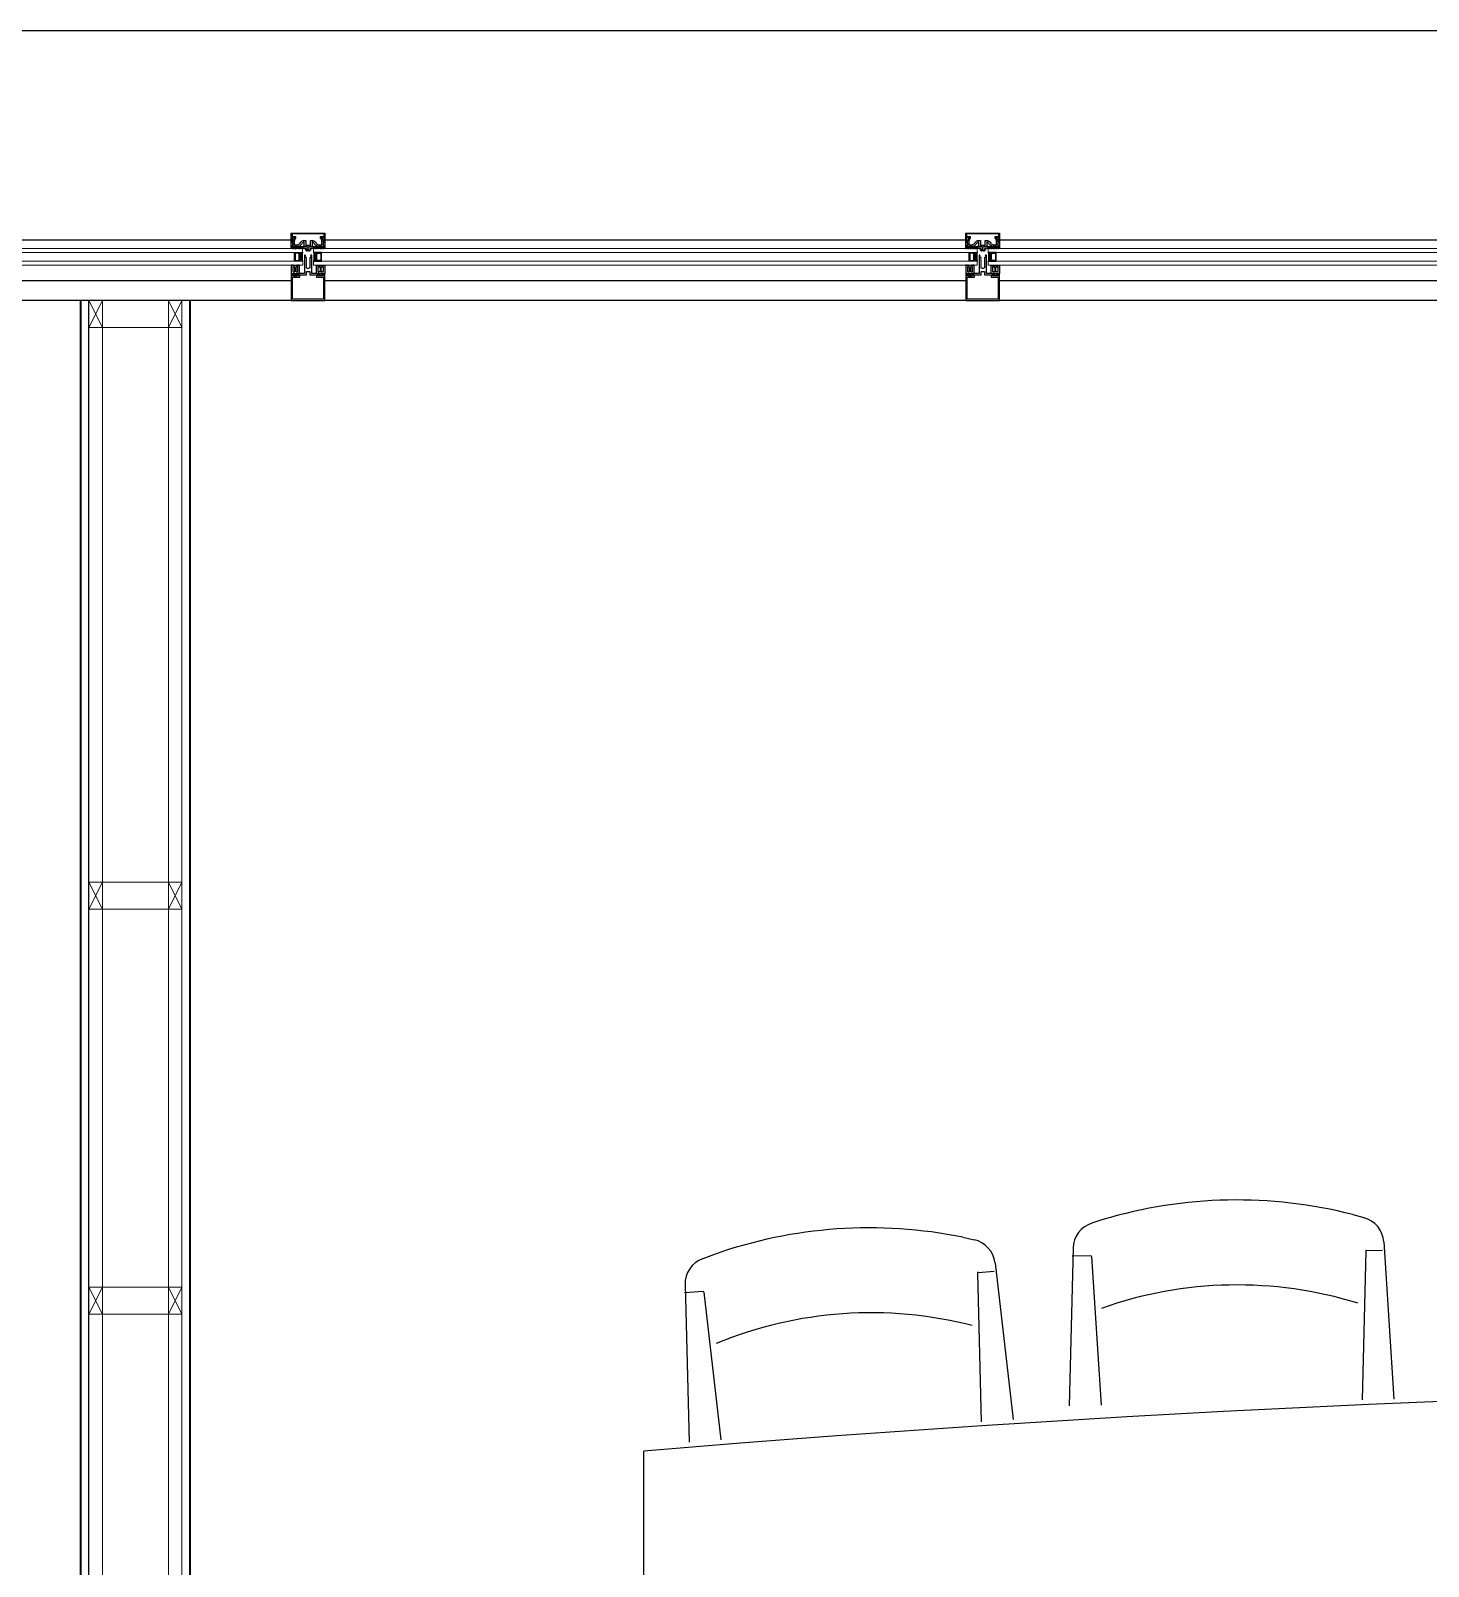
# Model space of a CAD drawing. Header units: centimetres. Extents: x 681015 to 688218, y 3995806 to 4004619.
# Drawn here: x 684485.4 to 684692.6, y 4003220.1 to 4003447.7 of the extents above; entities that cross this region are included whole.
import ezdxf

# ---------------------------------------------------------------- set-up
doc = ezdxf.new("R2010")
doc.units = ezdxf.units.CM
doc.header["$LTSCALE"] = 100
doc.header["$MEASUREMENT"] = 0
doc.linetypes.add('DUZ', pattern=[500, 500])
doc.layers.get('0').update_dxf_attribs({"linetype": 'DUZ'})
for name, color, linetype in [('A-TEFRİŞ 2', 35, 'Continuous'), ('ALM', 113, 'Continuous'), ('DUV', 4, 'Continuous'), ('GOR1', 9, 'Continuous'), ('TARAMA', 54, 'Continuous')]:
    doc.layers.add(name, color=color, linetype=linetype)
for name, color, linetype, lineweight in [('CAM', 151, 'Continuous', 15), ('no3_alçıpan kesit', 14, 'Continuous', 20), ('no3_kutu profil gorunus', 8, 'Continuous', 0), ('no3_kutuprofil kesit', 74, 'Continuous', 18)]:
    doc.layers.add(name, color=color, linetype=linetype, lineweight=lineweight)

# ---------------------------------------------------------------- blocks, each defined once
blk = doc.blocks.new('A$C5FE96F92')
at = {"layer": 'TARAMA'}
h = blk.add_hatch(dxfattribs=at)
h.set_pattern_fill('DOTS', color=4, scale=0.2, style=0)
h.set_pattern_definition([(0, (790.05817, 737.7273), (0.15875, 0.3175), [0, -0.3175])])
edge = h.paths.add_edge_path()
edge.add_line((13, 6.1), (10.8, 4))
edge.add_line((10.8, 4), (2.1, 4))
edge.add_line((2.1, 4), (0, 6.1))
edge.add_line((0, 6.1), (0, 0))
edge.add_arc((6.5, -29.7), 30.4, 77.6638, 102.3361, ccw=False)
edge.add_line((13, 0), (13, 6.1))
at = {"layer": 'TARAMA', "color": 0}
blk.add_lwpolyline([(13, 12.1), (6.9, 12.1), (6.9, 11.1), (12, 11.1), (12, 6.5), (10.4, 5), (2.5, 5), (1, 6.5), (1, 11.1), (6.5, 11.1), (6.5, 12.1), (0, 12.1), (0, 6.1), (2.1, 4), (10.8, 4), (13, 6.1)], close=True, dxfattribs=at)
blk.add_lwpolyline([(13, 6.1), (10.8, 4), (2.1, 4), (0, 6.1), (0, 0, -0.108071), (13, 0)], format="xyb", close=True, dxfattribs=at)
blk = doc.blocks.new('A$C195C4F4A')
at = {"color": 0}
for points in [[(0, 15.4), (0.8, 15.4, -0.275602), (0.9, 15.3, -0.004194), (0.9, 15.3), (1.5, 14.5, 0.280116), (1.7, 14.4), (2.3, 14.4, 0.708972), (2.3, 14.6), (1.7, 15.1, -0.796856), (1.8, 15.4), (2.1, 15.4, -0.115115), (2.3, 15.3), (3.4, 14.5, 0.22004), (3.9, 14.4), (4, 14.4, 0.817314), (4.1, 14.7), (3.2, 15.1, -0.557577), (3.3, 15.4), (3.9, 15.4, -0.094678), (4.2, 15.3), (5.6, 14.9, 0.12718), (5.8, 14.9), (6.6, 14.9, 0.12718), (6.8, 14.9), (8.2, 15.3, -0.094678), (8.5, 15.4), (9.1, 15.4, -0.557577), (9.2, 15.1), (8.3, 14.7, 0.817314), (8.4, 14.4), (8.5, 14.4, 0.22004), (9, 14.5), (10.1, 15.3, -0.115115), (10.3, 15.4), (10.6, 15.4, -0.796856), (10.7, 15.1), (10.1, 14.6, 0.708972), (10.1, 14.4), (10.7, 14.4, 0.280116), (10.9, 14.5), (11.5, 15.3, -0.28012), (11.6, 15.4), (12.4, 15.4), (12.4, 3.4), (11.6, 3.4), (9.4, 3.8, 0.414214), (9.2, 3.6), (9.2, 2.1, 0.488737), (9.4, 2), (10.6, 2.3, -0.590166), (10.8, 2.1), (10.4, 1.5), (7.9, 0, -0.078055), (7.8, 0), (4.6, 0, -0.078055), (4.5, 0), (2, 1.5), (1.6, 2.1, -0.590166), (1.7, 2.3), (2.9, 2, 0.488737), (3.2, 2.1), (3.2, 3.6, 0.414214), (3, 3.8), (0.8, 3.4), (0, 3.4)], [(2.5, 6.6), (2.5, 12, -0.414214), (3.5, 13), (4.5, 13, -0.414214), (5.5, 12), (5.5, 6.6, -0.414214), (4.5, 5.6), (3.5, 5.6, -0.414214)], [(4.2, 2.7), (4.2, 1.6, 0.414214), (4.7, 1.1), (7.7, 1.1, 0.414214), (8.2, 1.6), (8.2, 2.7, 0.414214), (7.7, 3.2), (4.7, 3.2, 0.414214)], [(6.8, 6.6), (6.8, 12, -0.414214), (7.8, 13), (8.8, 13, -0.414214), (9.8, 12), (9.8, 6.6, -0.414214), (8.8, 5.6), (7.8, 5.6, -0.414214)]]:
    blk.add_lwpolyline(points, format="xyb", close=True, dxfattribs=at)

msp = doc.modelspace()

# ---------------------------------------------------------------- linework, layer by layer
for points in [[(684526.68, 4003415.69, 0.253164), (684526.68, 4003415.69, -0.253164), (684526.76, 4003415.74), (684528.89, 4003415.74, -0.211017), (684528.91, 4003415.73, 0.38663), (684529.03, 4003415.72, -0.70801), (684529.04, 4003415.72), (684529.04, 4003415.44), (684528.99, 4003415.44), (684528.85, 4003415.54, 0.216707), (684528.77, 4003415.54, 0.471691), (684528.75, 4003415.51), (684528.88, 4003415.39, -0.340332), (684528.86, 4003415.36, -0.372354), (684528.85, 4003415.36), (684528.6, 4003415.54, 0.216707), (684528.52, 4003415.54, 0.471691), (684528.51, 4003415.51), (684528.63, 4003415.39, -0.340332), (684528.61, 4003415.36, -0.372354), (684528.6, 4003415.36), (684528.35, 4003415.54, 0.216707), (684528.27, 4003415.54, 0.471691), (684528.26, 4003415.52), (684528.38, 4003415.39, -0.340332), (684528.37, 4003415.36, -0.372354), (684528.35, 4003415.36), (684528.11, 4003415.54, 0.216707), (684528.03, 4003415.54, 0.471691), (684528.01, 4003415.52), (684528.13, 4003415.39, -0.340332), (684528.12, 4003415.36, -0.372354), (684528.11, 4003415.36), (684527.86, 4003415.54, 0.216707), (684527.78, 4003415.55, 0.471691), (684527.77, 4003415.52), (684527.89, 4003415.39, -0.340332), (684527.87, 4003415.36, -0.372354), (684527.86, 4003415.36), (684527.61, 4003415.54, 0.216707), (684527.53, 4003415.55, 0.471691), (684527.52, 4003415.52), (684527.64, 4003415.39, -0.340332), (684527.63, 4003415.36, -0.372354), (684527.61, 4003415.36), (684527.37, 4003415.54, 0.216707), (684527.28, 4003415.55, 0.471691), (684527.27, 4003415.52), (684527.27, 4003415.44), (684526.79, 4003415.44), (684526.79, 4003415.22), (684526.95, 4003415.29), (684526.93, 4003415.22), (684526.74, 4003415.04, -0.076659), (684526.73, 4003415.04), (684526.69, 4003415.04, -0.414214), (684526.67, 4003415.06), (684526.57, 4003415.41, 0.349501), (684526.57, 4003415.41, 0.796268), (684526.51, 4003415.41), (684526.41, 4003415.06, -0.414214), (684526.39, 4003415.04), (684526.35, 4003415.04, -0.076659), (684526.34, 4003415.04), (684526.15, 4003415.22), (684526.12, 4003415.29), (684526.29, 4003415.22), (684526.29, 4003415.44), (684525.81, 4003415.44), (684525.81, 4003415.52, 0.471691), (684525.8, 4003415.55, 0.216707), (684525.71, 4003415.54), (684525.47, 4003415.36, -0.372354), (684525.45, 4003415.36, -0.340332), (684525.44, 4003415.39), (684525.56, 4003415.52, 0.471691), (684525.55, 4003415.55, 0.216707), (684525.47, 4003415.54), (684525.22, 4003415.36, -0.372354), (684525.21, 4003415.36, -0.340332), (684525.19, 4003415.39), (684525.31, 4003415.52, 0.471691), (684525.3, 4003415.55, 0.216707), (684525.22, 4003415.54), (684524.97, 4003415.36, -0.372354), (684524.96, 4003415.36, -0.340332), (684524.95, 4003415.39), (684525.07, 4003415.52, 0.471691), (684525.05, 4003415.54, 0.216707), (684524.97, 4003415.54), (684524.73, 4003415.36, -0.372354), (684524.71, 4003415.36, -0.340332), (684524.7, 4003415.39), (684524.82, 4003415.52, 0.471691), (684524.81, 4003415.54, 0.216707), (684524.72, 4003415.54), (684524.48, 4003415.36, -0.372354), (684524.47, 4003415.36, -0.340332), (684524.45, 4003415.39), (684524.57, 4003415.51, 0.471691), (684524.56, 4003415.54, 0.216707), (684524.48, 4003415.54), (684524.23, 4003415.36, -0.372354), (684524.22, 4003415.36, -0.340332), (684524.2, 4003415.39), (684524.32, 4003415.51, 0.471691), (684524.31, 4003415.54, 0.216707), (684524.23, 4003415.54), (684524.09, 4003415.44), (684524.04, 4003415.44), (684524.04, 4003415.72, -0.70801), (684524.05, 4003415.72, 0.38663), (684524.17, 4003415.73, -0.211017), (684524.19, 4003415.74), (684526.32, 4003415.74, -0.253164), (684526.4, 4003415.69, 0.541002)], [(684626.68, 4003415.69, 0.253164), (684626.68, 4003415.69, -0.253164), (684626.76, 4003415.74), (684628.89, 4003415.74, -0.211017), (684628.91, 4003415.73, 0.38663), (684629.03, 4003415.72, -0.70801), (684629.04, 4003415.72), (684629.04, 4003415.44), (684628.99, 4003415.44), (684628.85, 4003415.54, 0.216707), (684628.77, 4003415.54, 0.471691), (684628.75, 4003415.51), (684628.88, 4003415.39, -0.340332), (684628.86, 4003415.36, -0.372354), (684628.85, 4003415.36), (684628.6, 4003415.54, 0.216707), (684628.52, 4003415.54, 0.471691), (684628.51, 4003415.51), (684628.63, 4003415.39, -0.340332), (684628.61, 4003415.36, -0.372354), (684628.6, 4003415.36), (684628.35, 4003415.54, 0.216707), (684628.27, 4003415.54, 0.471691), (684628.26, 4003415.52), (684628.38, 4003415.39, -0.340332), (684628.37, 4003415.36, -0.372354), (684628.35, 4003415.36), (684628.11, 4003415.54, 0.216707), (684628.03, 4003415.54, 0.471691), (684628.01, 4003415.52), (684628.13, 4003415.39, -0.340332), (684628.12, 4003415.36, -0.372354), (684628.11, 4003415.36), (684627.86, 4003415.54, 0.216707), (684627.78, 4003415.55, 0.471691), (684627.77, 4003415.52), (684627.89, 4003415.39, -0.340332), (684627.87, 4003415.36, -0.372354), (684627.86, 4003415.36), (684627.61, 4003415.54, 0.216707), (684627.53, 4003415.55, 0.471691), (684627.52, 4003415.52), (684627.64, 4003415.39, -0.340332), (684627.62, 4003415.36, -0.372354), (684627.61, 4003415.36), (684627.37, 4003415.54, 0.216707), (684627.28, 4003415.55, 0.471691), (684627.27, 4003415.52), (684627.27, 4003415.44), (684626.79, 4003415.44), (684626.79, 4003415.22), (684626.95, 4003415.29), (684626.93, 4003415.22), (684626.74, 4003415.04, -0.076659), (684626.73, 4003415.04), (684626.69, 4003415.04, -0.414214), (684626.67, 4003415.06), (684626.57, 4003415.41, 0.349501), (684626.57, 4003415.41, 0.796268), (684626.51, 4003415.41), (684626.41, 4003415.06, -0.414214), (684626.39, 4003415.04), (684626.35, 4003415.04, -0.076659), (684626.34, 4003415.04), (684626.15, 4003415.22), (684626.12, 4003415.29), (684626.29, 4003415.22), (684626.29, 4003415.44), (684625.81, 4003415.44), (684625.81, 4003415.52, 0.471691), (684625.8, 4003415.55, 0.216707), (684625.71, 4003415.54), (684625.47, 4003415.36, -0.372354), (684625.45, 4003415.36, -0.340332), (684625.44, 4003415.39), (684625.56, 4003415.52, 0.471691), (684625.55, 4003415.55, 0.216707), (684625.47, 4003415.54), (684625.22, 4003415.36, -0.372354), (684625.21, 4003415.36, -0.340332), (684625.19, 4003415.39), (684625.31, 4003415.52, 0.471691), (684625.3, 4003415.55, 0.216707), (684625.22, 4003415.54), (684624.97, 4003415.36, -0.372354), (684624.96, 4003415.36, -0.340332), (684624.95, 4003415.39), (684625.07, 4003415.52, 0.471691), (684625.05, 4003415.54, 0.216707), (684624.97, 4003415.54), (684624.73, 4003415.36, -0.372354), (684624.71, 4003415.36, -0.340332), (684624.7, 4003415.39), (684624.82, 4003415.52, 0.471691), (684624.81, 4003415.54, 0.216707), (684624.72, 4003415.54), (684624.48, 4003415.36, -0.372354), (684624.47, 4003415.36, -0.340332), (684624.45, 4003415.39), (684624.57, 4003415.51, 0.471691), (684624.56, 4003415.54, 0.216707), (684624.48, 4003415.54), (684624.23, 4003415.36, -0.372354), (684624.22, 4003415.36, -0.340332), (684624.2, 4003415.39), (684624.32, 4003415.51, 0.471691), (684624.31, 4003415.54, 0.216707), (684624.23, 4003415.54), (684624.09, 4003415.44), (684624.04, 4003415.44), (684624.04, 4003415.72, -0.70801), (684624.05, 4003415.72, 0.38663), (684624.17, 4003415.73, -0.211017), (684624.19, 4003415.74), (684626.32, 4003415.74, -0.253164), (684626.4, 4003415.69, 0.541002)]]:
    msp.add_lwpolyline(points, format="xyb", close=True)
for points in [[(684526.19, 4003415.94), (684526.89, 4003415.94), (684526.89, 4003416.63), (684527.27, 4003416.63, -0.142905), (684527.73, 4003416.23, 0.157661), (684528.11, 4003415.95), (684528.53, 4003415.95, 0.459998), (684528.6, 4003416.01), (684528.6, 4003416.51), (684528.46, 4003416.9), (684528.39, 4003416.9), (684528.39, 4003417.05), (684528.56, 4003417.05), (684528.84, 4003416.29), (684528.84, 4003416.28), (684528.84, 4003416.27, 0.105867), (684528.78, 4003416.13, 0.126455), (684528.79, 4003416.01), (684528.89, 4003415.74), (684528.83, 4003415.74), (684528.82, 4003415.72), (684528.79, 4003415.76), (684528.76, 4003415.72), (684528.73, 4003415.76), (684528.7, 4003415.72), (684528.67, 4003415.76), (684528.64, 4003415.72), (684528.61, 4003415.76), (684528.58, 4003415.72), (684528.55, 4003415.76), (684528.52, 4003415.72), (684528.49, 4003415.76), (684528.46, 4003415.72), (684528.43, 4003415.76), (684528.4, 4003415.72), (684528.37, 4003415.76), (684528.34, 4003415.72), (684528.31, 4003415.76), (684528.28, 4003415.72), (684528.25, 4003415.76), (684528.22, 4003415.72), (684528.19, 4003415.76), (684528.17, 4003415.74), (684528.06, 4003415.74, -0.212081), (684527.55, 4003416.03, 0.116538), (684527.24, 4003416.35), (684527.14, 4003416.35), (684527.14, 4003415.89), (684527.14, 4003415.89, -0.797123), (684527.14, 4003415.89), (684527.14, 4003415.89), (684527.27, 4003415.79, -0.797123), (684527.27, 4003415.74), (684527.27, 4003415.74), (684527.27, 4003415.74), (684526.76, 4003415.74), (684526.76, 4003415.74), (684526.76, 4003415.74, 0.253164), (684526.68, 4003415.69, -0.253164), (684526.54, 4003415.62, -0.253164), (684526.4, 4003415.69, 0.253164), (684526.32, 4003415.74), (684526.32, 4003415.74), (684526.32, 4003415.74), (684525.81, 4003415.74), (684525.81, 4003415.74), (684525.81, 4003415.74, -0.797123), (684525.81, 4003415.79), (684525.94, 4003415.89), (684525.94, 4003415.89, -0.797123), (684525.94, 4003415.89), (684525.94, 4003415.89), (684525.94, 4003416.35), (684525.84, 4003416.35, 0.116538), (684525.53, 4003416.03, -0.212081), (684525.02, 4003415.74), (684524.91, 4003415.74), (684524.89, 4003415.76), (684524.86, 4003415.72), (684524.83, 4003415.76), (684524.8, 4003415.72), (684524.77, 4003415.76), (684524.74, 4003415.72), (684524.71, 4003415.76), (684524.68, 4003415.72), (684524.65, 4003415.76), (684524.62, 4003415.72), (684524.59, 4003415.76), (684524.56, 4003415.72), (684524.53, 4003415.76), (684524.5, 4003415.72), (684524.47, 4003415.76), (684524.44, 4003415.72), (684524.41, 4003415.76), (684524.38, 4003415.72), (684524.35, 4003415.76), (684524.32, 4003415.72), (684524.29, 4003415.76), (684524.26, 4003415.72), (684524.25, 4003415.74), (684524.19, 4003415.74), (684524.29, 4003416.01, 0.126455), (684524.3, 4003416.13, 0.105867), (684524.24, 4003416.27), (684524.24, 4003416.28), (684524.24, 4003416.29), (684524.52, 4003417.05), (684524.69, 4003417.05), (684524.69, 4003416.9), (684524.62, 4003416.9), (684524.48, 4003416.51), (684524.48, 4003416.01, 0.459998), (684524.55, 4003415.95), (684524.97, 4003415.95, 0.157661), (684525.35, 4003416.23, -0.142905), (684525.81, 4003416.63), (684526.19, 4003416.63), (684526.19, 4003415.94)], [(684626.19, 4003415.94), (684626.89, 4003415.94), (684626.89, 4003416.63), (684627.27, 4003416.63, -0.142905), (684627.73, 4003416.23, 0.157661), (684628.11, 4003415.95), (684628.53, 4003415.95, 0.459998), (684628.6, 4003416.01), (684628.6, 4003416.51), (684628.46, 4003416.9), (684628.39, 4003416.9), (684628.39, 4003417.05), (684628.56, 4003417.05), (684628.84, 4003416.29), (684628.84, 4003416.28), (684628.84, 4003416.27, 0.105867), (684628.78, 4003416.13, 0.126455), (684628.79, 4003416.01), (684628.89, 4003415.74), (684628.83, 4003415.74), (684628.82, 4003415.72), (684628.79, 4003415.76), (684628.76, 4003415.72), (684628.73, 4003415.76), (684628.7, 4003415.72), (684628.67, 4003415.76), (684628.64, 4003415.72), (684628.61, 4003415.76), (684628.58, 4003415.72), (684628.55, 4003415.76), (684628.52, 4003415.72), (684628.49, 4003415.76), (684628.46, 4003415.72), (684628.43, 4003415.76), (684628.4, 4003415.72), (684628.37, 4003415.76), (684628.34, 4003415.72), (684628.31, 4003415.76), (684628.28, 4003415.72), (684628.25, 4003415.76), (684628.22, 4003415.72), (684628.19, 4003415.76), (684628.17, 4003415.74), (684628.06, 4003415.74, -0.212081), (684627.55, 4003416.03, 0.116538), (684627.24, 4003416.35), (684627.14, 4003416.35), (684627.14, 4003415.89), (684627.14, 4003415.89, -0.797123), (684627.14, 4003415.89), (684627.14, 4003415.89), (684627.27, 4003415.79, -0.797123), (684627.27, 4003415.74), (684627.27, 4003415.74), (684627.27, 4003415.74), (684626.76, 4003415.74), (684626.76, 4003415.74), (684626.76, 4003415.74, 0.253164), (684626.68, 4003415.69, -0.253164), (684626.54, 4003415.62, -0.253164), (684626.4, 4003415.69, 0.253164), (684626.32, 4003415.74), (684626.32, 4003415.74), (684626.32, 4003415.74), (684625.81, 4003415.74), (684625.81, 4003415.74), (684625.81, 4003415.74, -0.797123), (684625.81, 4003415.79), (684625.94, 4003415.89), (684625.94, 4003415.89, -0.797123), (684625.94, 4003415.89), (684625.94, 4003415.89), (684625.94, 4003416.35), (684625.84, 4003416.35, 0.116538), (684625.53, 4003416.03, -0.212081), (684625.02, 4003415.74), (684624.91, 4003415.74), (684624.89, 4003415.76), (684624.86, 4003415.72), (684624.83, 4003415.76), (684624.8, 4003415.72), (684624.77, 4003415.76), (684624.74, 4003415.72), (684624.71, 4003415.76), (684624.68, 4003415.72), (684624.65, 4003415.76), (684624.62, 4003415.72), (684624.59, 4003415.76), (684624.56, 4003415.72), (684624.53, 4003415.76), (684624.5, 4003415.72), (684624.47, 4003415.76), (684624.44, 4003415.72), (684624.41, 4003415.76), (684624.38, 4003415.72), (684624.35, 4003415.76), (684624.32, 4003415.72), (684624.29, 4003415.76), (684624.26, 4003415.72), (684624.25, 4003415.74), (684624.19, 4003415.74), (684624.29, 4003416.01, 0.126455), (684624.3, 4003416.13, 0.105867), (684624.24, 4003416.27), (684624.24, 4003416.28), (684624.24, 4003416.29), (684624.52, 4003417.05), (684624.69, 4003417.05), (684624.69, 4003416.9), (684624.62, 4003416.9), (684624.48, 4003416.51), (684624.48, 4003416.01, 0.459998), (684624.55, 4003415.95), (684624.97, 4003415.95, 0.157661), (684625.35, 4003416.23, -0.142905), (684625.81, 4003416.63), (684626.19, 4003416.63), (684626.19, 4003415.94)]]:
    msp.add_lwpolyline(points, format="xyb")
at = {"layer": 'A-TEFRİŞ 2'}
for p, q in [((684681.41, 4003272.24), (684683.05, 4003271.79)), ((684644.36, 4003271.5), (684642.73, 4003270.99)), ((684623.59, 4003268.88), (684625.26, 4003268.51)), ((684685.99, 4003268.19), (684687.49, 4003244.88)), ((684586.62, 4003266.3), (684585.03, 4003265.71)), ((684639.94, 4003267.27), (684639.37, 4003243.92)), ((684642.58, 4003266.13), (684639.81, 4003266.07)), ((684642.68, 4003266.03), (684644.09, 4003244.02)), ((684683.31, 4003266.84), (684682.77, 4003244.78)), ((684683.4, 4003266.94), (684685.8, 4003266.98)), ((684625.75, 4003263.58), (684626.31, 4003241.53)), ((684625.85, 4003263.68), (684628.24, 4003263.85)), ((684628.37, 4003265.06), (684631.03, 4003241.86)), ((684582.42, 4003261.86), (684583.01, 4003238.51)), ((684585.11, 4003260.84), (684582.35, 4003260.65)), ((684585.22, 4003260.76), (684587.73, 4003238.84)), ((684576.31, 4003091.2), (684576.31, 4003237.2))]:
    msp.add_line(p, q, dxfattribs=at)
for centre, radius, start, end in [((684664.21, 4003205.18), 69.23, 75.6116, 106.662), ((684609.75, 4003201.05), 69.23, 78.4646, 109.5151), ((684643.94, 4003267.17), 4, 107.5567, 178.5964), ((684682, 4003267.93), 4, 3.6772, 74.7168), ((684624.4, 4003264.61), 4, 6.5302, 77.5699), ((684586.42, 4003261.96), 4, 110.4098, 181.4495), ((684642.58, 4003266.03), 0.1, 3.6772, 91.1368), ((684683.41, 4003266.84), 0.1, 91.1368, 178.5964), ((684625.85, 4003263.59), 0.1, 93.9898, 181.4495), ((684664.27, 4003201.65), 60.17, 72.718, 109.5555), ((684585.12, 4003260.74), 0.1, 6.5302, 93.9898), ((684609.98, 4003197.52), 60.17, 75.5711, 112.4086), ((684805.63, 4000503.04), 2743.76, 85.20568, 94.79432)]:
    msp.add_arc(centre, radius, start, end, dxfattribs=at)
at = {"layer": 'ALM'}
for points in [[(684524.16, 4003417.59), (684524.16, 4003417.59), (684524.16, 4003417.19), (684524.69, 4003417.19), (684524.69, 4003417.07), (684524.16, 4003417.07), (684524.16, 4003416.37), (684524.26, 4003416.2, -0.221695), (684524.28, 4003416), (684524.21, 4003415.76, -0.760324), (684524.04, 4003415.78), (684524.04, 4003417.71), (684524.04, 4003417.71), (684529.04, 4003417.71), (684529.04, 4003415.78, -0.760324), (684528.87, 4003415.76), (684528.8, 4003416, -0.221695), (684528.82, 4003416.2), (684528.92, 4003416.37), (684528.92, 4003417.07), (684528.39, 4003417.07), (684528.39, 4003417.19), (684528.92, 4003417.19), (684528.92, 4003417.59)], [(684624.16, 4003417.59), (684624.16, 4003417.59), (684624.16, 4003417.19), (684624.69, 4003417.19), (684624.69, 4003417.07), (684624.16, 4003417.07), (684624.16, 4003416.37), (684624.26, 4003416.2, -0.221695), (684624.27, 4003416), (684624.21, 4003415.76, -0.760324), (684624.04, 4003415.78), (684624.04, 4003417.71), (684624.04, 4003417.71), (684629.04, 4003417.71), (684629.04, 4003415.78, -0.760324), (684628.87, 4003415.76), (684628.8, 4003416, -0.221695), (684628.82, 4003416.2), (684628.92, 4003416.37), (684628.92, 4003417.07), (684628.39, 4003417.07), (684628.39, 4003417.19), (684628.92, 4003417.19), (684628.92, 4003417.59)], [(684526.29, 4003413.02), (684526.25, 4003413.06), (684526.29, 4003413.09), (684526.25, 4003413.13), (684526.29, 4003413.16), (684526.25, 4003413.2), (684526.29, 4003413.23), (684526.25, 4003413.27), (684526.29, 4003413.3), (684526.25, 4003413.34), (684526.29, 4003413.37), (684526.25, 4003413.41), (684526.29, 4003413.44), (684526.25, 4003413.48), (684526.29, 4003413.51), (684526.25, 4003413.55), (684526.29, 4003413.58), (684526.25, 4003413.62), (684526.29, 4003413.65), (684526.25, 4003413.69), (684526.29, 4003413.72), (684526.25, 4003413.76), (684526.29, 4003413.79), (684526.25, 4003413.83), (684526.29, 4003413.86), (684526.25, 4003413.9), (684526.29, 4003413.93), (684526.25, 4003413.97), (684526.29, 4003414), (684526.25, 4003414.04), (684526.29, 4003414.07, 0.361254), (684526.26, 4003414.09), (684526.12, 4003414.09), (684526.12, 4003414.32), (684526.16, 4003414.32, 0.668179), (684526.18, 4003414.36), (684526.1, 4003414.44), (684525.99, 4003414.44), (684525.99, 4003411.74), (684525.07, 4003411.74), (684524.99, 4003411.66), (684524.99, 4003411.65, 0.414214), (684525.01, 4003411.62), (684525.11, 4003411.62), (684525.11, 4003411.37), (684524.17, 4003411.37), (684524.17, 4003411.62), (684524.26, 4003411.62, 0.414214), (684524.29, 4003411.65), (684524.29, 4003411.66), (684524.2, 4003411.74), (684524.04, 4003411.74), (684524.04, 4003407.71), (684529.04, 4003407.71), (684529.04, 4003411.74), (684528.87, 4003411.74), (684528.79, 4003411.66), (684528.79, 4003411.65, 0.414214), (684528.81, 4003411.62), (684528.91, 4003411.62), (684528.91, 4003411.37), (684527.97, 4003411.37), (684527.97, 4003411.62), (684528.06, 4003411.62, 0.414214), (684528.09, 4003411.65), (684528.09, 4003411.66), (684528, 4003411.74), (684527.09, 4003411.74), (684527.09, 4003414.44), (684526.97, 4003414.44), (684526.9, 4003414.36, 0.668179), (684526.91, 4003414.32), (684526.96, 4003414.32), (684526.96, 4003414.09), (684526.84, 4003414.09), (684526.79, 4003414.04), (684526.82, 4003414), (684526.79, 4003413.97), (684526.82, 4003413.93), (684526.79, 4003413.9), (684526.82, 4003413.86), (684526.79, 4003413.83), (684526.82, 4003413.79), (684526.79, 4003413.76), (684526.82, 4003413.72), (684526.79, 4003413.69), (684526.82, 4003413.65), (684526.79, 4003413.62), (684526.82, 4003413.58), (684526.79, 4003413.55), (684526.82, 4003413.51), (684526.79, 4003413.48), (684526.82, 4003413.44), (684526.79, 4003413.41), (684526.82, 4003413.37), (684526.79, 4003413.34), (684526.82, 4003413.3), (684526.79, 4003413.27), (684526.82, 4003413.23), (684526.79, 4003413.2), (684526.82, 4003413.16), (684526.79, 4003413.13), (684526.82, 4003413.09), (684526.79, 4003413.06), (684526.82, 4003413.02), (684526.79, 4003412.99), (684526.82, 4003412.95), (684526.79, 4003412.92), (684526.82, 4003412.88), (684526.79, 4003412.85), (684526.82, 4003412.81), (684526.79, 4003412.78), (684526.82, 4003412.74), (684526.79, 4003412.71), (684526.82, 4003412.67), (684526.79, 4003412.64), (684526.82, 4003412.6), (684526.81, 4003412.58), (684526.58, 4003412.45, -0.267949), (684526.5, 4003412.45), (684526.27, 4003412.58), (684526.29, 4003412.6), (684526.25, 4003412.64), (684526.29, 4003412.67), (684526.25, 4003412.71), (684526.29, 4003412.74), (684526.25, 4003412.78), (684526.29, 4003412.81), (684526.25, 4003412.85), (684526.29, 4003412.88), (684526.25, 4003412.92), (684526.29, 4003412.95), (684526.25, 4003412.99)], [(684626.29, 4003413.02), (684626.25, 4003413.06), (684626.29, 4003413.09), (684626.25, 4003413.13), (684626.29, 4003413.16), (684626.25, 4003413.2), (684626.29, 4003413.23), (684626.25, 4003413.27), (684626.29, 4003413.3), (684626.25, 4003413.34), (684626.29, 4003413.37), (684626.25, 4003413.41), (684626.29, 4003413.44), (684626.25, 4003413.48), (684626.29, 4003413.51), (684626.25, 4003413.55), (684626.29, 4003413.58), (684626.25, 4003413.62), (684626.29, 4003413.65), (684626.25, 4003413.69), (684626.29, 4003413.72), (684626.25, 4003413.76), (684626.29, 4003413.79), (684626.25, 4003413.83), (684626.29, 4003413.86), (684626.25, 4003413.9), (684626.29, 4003413.93), (684626.25, 4003413.97), (684626.29, 4003414), (684626.25, 4003414.04), (684626.29, 4003414.07, 0.361254), (684626.26, 4003414.09), (684626.12, 4003414.09), (684626.12, 4003414.32), (684626.16, 4003414.32, 0.668179), (684626.18, 4003414.36), (684626.1, 4003414.44), (684625.99, 4003414.44), (684625.99, 4003411.74), (684625.07, 4003411.74), (684624.99, 4003411.66), (684624.99, 4003411.65, 0.414214), (684625.01, 4003411.62), (684625.11, 4003411.62), (684625.11, 4003411.37), (684624.17, 4003411.37), (684624.17, 4003411.62), (684624.26, 4003411.62, 0.414214), (684624.29, 4003411.65), (684624.29, 4003411.66), (684624.2, 4003411.74), (684624.04, 4003411.74), (684624.04, 4003407.71), (684629.04, 4003407.71), (684629.04, 4003411.74), (684628.87, 4003411.74), (684628.79, 4003411.66), (684628.79, 4003411.65, 0.414214), (684628.81, 4003411.62), (684628.91, 4003411.62), (684628.91, 4003411.37), (684627.97, 4003411.37), (684627.97, 4003411.62), (684628.06, 4003411.62, 0.414214), (684628.09, 4003411.65), (684628.09, 4003411.66), (684628, 4003411.74), (684627.09, 4003411.74), (684627.09, 4003414.44), (684626.97, 4003414.44), (684626.9, 4003414.36, 0.668179), (684626.91, 4003414.32), (684626.96, 4003414.32), (684626.96, 4003414.09), (684626.84, 4003414.09), (684626.79, 4003414.04), (684626.82, 4003414), (684626.79, 4003413.97), (684626.82, 4003413.93), (684626.79, 4003413.9), (684626.82, 4003413.86), (684626.79, 4003413.83), (684626.82, 4003413.79), (684626.79, 4003413.76), (684626.82, 4003413.72), (684626.79, 4003413.69), (684626.82, 4003413.65), (684626.79, 4003413.62), (684626.82, 4003413.58), (684626.79, 4003413.55), (684626.82, 4003413.51), (684626.79, 4003413.48), (684626.82, 4003413.44), (684626.79, 4003413.41), (684626.82, 4003413.37), (684626.79, 4003413.34), (684626.82, 4003413.3), (684626.79, 4003413.27), (684626.82, 4003413.23), (684626.79, 4003413.2), (684626.82, 4003413.16), (684626.79, 4003413.13), (684626.82, 4003413.09), (684626.79, 4003413.06), (684626.82, 4003413.02), (684626.79, 4003412.99), (684626.82, 4003412.95), (684626.79, 4003412.92), (684626.82, 4003412.88), (684626.79, 4003412.85), (684626.82, 4003412.81), (684626.79, 4003412.78), (684626.82, 4003412.74), (684626.79, 4003412.71), (684626.82, 4003412.67), (684626.79, 4003412.64), (684626.82, 4003412.6), (684626.81, 4003412.58), (684626.58, 4003412.45, -0.267949), (684626.5, 4003412.45), (684626.27, 4003412.58), (684626.29, 4003412.6), (684626.25, 4003412.64), (684626.29, 4003412.67), (684626.25, 4003412.71), (684626.29, 4003412.74), (684626.25, 4003412.78), (684626.29, 4003412.81), (684626.25, 4003412.85), (684626.29, 4003412.88), (684626.25, 4003412.92), (684626.29, 4003412.95), (684626.25, 4003412.99)], [(684524.24, 4003411.17), (684525.31, 4003411.17), (684525.31, 4003411.54), (684526.29, 4003411.54), (684526.29, 4003412.04), (684526.79, 4003412.04), (684526.79, 4003411.54), (684527.77, 4003411.54), (684527.77, 4003411.17), (684528.84, 4003411.17), (684528.84, 4003411.17, 1), (684528.84, 4003411.17), (684528.84, 4003407.91, 1), (684528.84, 4003407.91), (684528.84, 4003407.91), (684524.24, 4003407.91), (684524.24, 4003407.91, 1), (684524.24, 4003407.91), (684524.24, 4003411.17, 1), (684524.24, 4003411.17)], [(684624.24, 4003411.17), (684625.31, 4003411.17), (684625.31, 4003411.54), (684626.29, 4003411.54), (684626.29, 4003412.04), (684626.79, 4003412.04), (684626.79, 4003411.54), (684627.77, 4003411.54), (684627.77, 4003411.17), (684628.84, 4003411.17), (684628.84, 4003411.17, 1), (684628.84, 4003411.17), (684628.84, 4003407.91, 1), (684628.84, 4003407.91), (684628.84, 4003407.91), (684624.24, 4003407.91), (684624.24, 4003407.91, 1), (684624.24, 4003407.91), (684624.24, 4003411.17, 1), (684624.24, 4003411.17)]]:
    msp.add_lwpolyline(points, format="xyb", close=True, dxfattribs=at)
at = {"layer": 'CAM', "lineweight": 20}
for points in [[(684427.34, 4003414.84), (684427.34, 4003415.44), (684525.64, 4003415.44, -0.414498), (684525.73, 4003415.35), (684525.73, 4003414.84), (684427.34, 4003414.84)], [(684527.34, 4003414.84), (684527.34, 4003415.44), (684625.64, 4003415.44, -0.414498), (684625.73, 4003415.35), (684625.73, 4003414.84), (684527.34, 4003414.84)], [(684627.34, 4003414.84), (684627.34, 4003415.44), (684725.64, 4003415.44, -0.414498), (684725.73, 4003415.35), (684725.73, 4003414.84), (684627.34, 4003414.84)]]:
    msp.add_lwpolyline(points, format="xyb", dxfattribs=at)
for points in [[(684427.34, 4003412.94), (684427.34, 4003413.54), (684525.74, 4003413.54), (684525.74, 4003412.94), (684427.34, 4003412.94)], [(684527.34, 4003412.94), (684527.34, 4003413.54), (684625.74, 4003413.54), (684625.74, 4003412.94), (684527.34, 4003412.94)], [(684627.34, 4003412.94), (684627.34, 4003413.54), (684725.73, 4003413.54), (684725.73, 4003412.94), (684627.34, 4003412.94)]]:
    msp.add_lwpolyline(points, dxfattribs=at)
at = {"layer": 'DUV'}
msp.add_line((685029.04, 4003447.71), (682674.04, 4003447.71), dxfattribs=at)
at = {"layer": 'DUV', "lineweight": -2}
for p, q in [((684492.85, 4003407.71), (684492.85, 4002722.71)), ((684492.85, 4003407.71), (684492.85, 4002722.71)), ((684494.04, 4002722.71), (684494.04, 4003407.71))]:
    msp.add_line(p, q, dxfattribs=at)
at = {"layer": 'GOR1'}
for p, q in [((684524.04, 4003416.64), (684429.04, 4003416.64)), ((684624.04, 4003416.64), (684529.04, 4003416.64)), ((684724.04, 4003416.64), (684629.04, 4003416.64)), ((684429.04, 4003410.68), (684524.04, 4003410.68)), ((684529.04, 4003410.68), (684624.04, 4003410.68)), ((684629.04, 4003410.68), (684724.04, 4003410.68)), ((684524.04, 4003407.71), (684429.04, 4003407.71)), ((684624.04, 4003407.71), (684529.04, 4003407.71)), ((684724.04, 4003407.71), (684629.04, 4003407.71))]:
    msp.add_line(p, q, dxfattribs=at)
at = {"layer": 'no3_alçıpan kesit', "lineweight": 35}
for p, q in [((684492.85, 4002722.71), (684492.85, 4003407.71)), ((684509.04, 4002876.51), (684509.04, 4003407.71))]:
    msp.add_line(p, q, dxfattribs=at)
at = {"layer": 'no3_kutu profil gorunus'}
for points in [[(684496.05, 4003407.71), (684494.05, 4003407.71), (684494.05, 4002721.51), (684496.05, 4002721.51)], [(684496.05, 4003407.71), (684505.84, 4003407.71), (684505.84, 4003403.71), (684496.05, 4003403.71)], [(684505.84, 4002713.75), (684507.84, 4002713.75), (684507.84, 4003407.71), (684505.84, 4003407.71)], [(684496.05, 4003321.51), (684505.84, 4003321.51), (684505.84, 4003317.51), (684496.05, 4003317.51)], [(684496.05, 4003261.51), (684505.84, 4003261.51), (684505.84, 4003257.51), (684496.05, 4003257.51)]]:
    msp.add_lwpolyline(points, close=True, dxfattribs=at)
at = {"layer": 'no3_kutuprofil kesit'}
for points in [[(684496.05, 4003407.71), (684496.05, 4003403.71), (684494.05, 4003403.71), (684494.05, 4003407.71), (684496.05, 4003407.71), (684494.05, 4003403.71), (684496.05, 4003403.71), (684494.05, 4003407.71)], [(684496.05, 4003407.71), (684496.05, 4003403.71), (684494.05, 4003403.71), (684494.05, 4003407.71), (684496.05, 4003407.71), (684494.05, 4003403.71), (684496.05, 4003403.71), (684494.05, 4003407.71)], [(684507.84, 4003407.71), (684507.84, 4003403.71), (684505.84, 4003403.71), (684505.84, 4003407.71), (684507.84, 4003407.71), (684505.84, 4003403.71), (684507.84, 4003403.71), (684505.84, 4003407.71)], [(684496.05, 4003321.51), (684496.05, 4003317.51), (684494.05, 4003317.51), (684494.05, 4003321.51), (684496.05, 4003321.51), (684494.05, 4003317.51), (684496.05, 4003317.51), (684494.05, 4003321.51)], [(684496.05, 4003321.51), (684496.05, 4003317.51), (684494.05, 4003317.51), (684494.05, 4003321.51), (684496.05, 4003321.51), (684494.05, 4003317.51), (684496.05, 4003317.51), (684494.05, 4003321.51)], [(684507.84, 4003321.51), (684507.84, 4003317.51), (684505.84, 4003317.51), (684505.84, 4003321.51), (684507.84, 4003321.51), (684505.84, 4003317.51), (684507.84, 4003317.51), (684505.84, 4003321.51)], [(684496.05, 4003261.51), (684496.05, 4003257.51), (684494.05, 4003257.51), (684494.05, 4003261.51), (684496.05, 4003261.51), (684494.05, 4003257.51), (684496.05, 4003257.51), (684494.05, 4003261.51)], [(684496.05, 4003261.51), (684496.05, 4003257.51), (684494.05, 4003257.51), (684494.05, 4003261.51), (684496.05, 4003261.51), (684494.05, 4003257.51), (684496.05, 4003257.51), (684494.05, 4003261.51)], [(684507.84, 4003261.51), (684507.84, 4003257.51), (684505.84, 4003257.51), (684505.84, 4003261.51), (684507.84, 4003261.51), (684505.84, 4003257.51), (684507.84, 4003257.51), (684505.84, 4003261.51)]]:
    msp.add_lwpolyline(points, dxfattribs=at)

# ---------------------------------------------------------------- block references
at = {"yscale": 0.1000000005587935}
for p, xscale, zscale, rotation in [((684525.73, 4003414.84), -0.1000000005587935, 0.1, 89.99999999999912), ((684527.34, 4003414.84), 0.1000000005587935, 0.1000000005587935, 270), ((684625.73, 4003414.84), -0.1000000005587935, 0.1, 89.99999999999912), ((684627.34, 4003414.84), 0.1000000005587935, 0.1000000005587935, 270)]:
    msp.add_blockref('A$C5FE96F92', p, dxfattribs=dict(at, xscale=xscale, zscale=zscale, rotation=rotation))
at = {"linetype": 'ByBlock', "yscale": 0.1000000005587935}
for p, xscale, zscale in [((684525.28, 4003411.4), -0.1000000005587935, 0.1), ((684527.8, 4003411.4), 0.1000000005587935, 0.1000000005587935), ((684625.28, 4003411.4), -0.1000000005587935, 0.1), ((684627.8, 4003411.4), 0.1000000005587935, 0.1000000005587935)]:
    msp.add_blockref('A$C195C4F4A', p, dxfattribs=dict(at, xscale=xscale, zscale=zscale))

doc.saveas('drawing.dxf')
